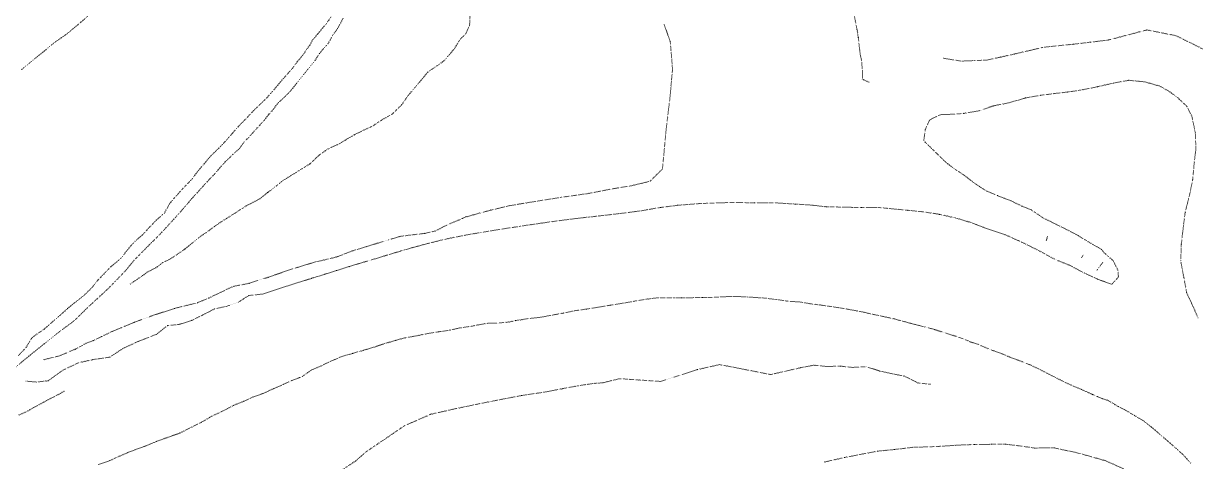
# Model space of a CAD drawing. Extents: x 682410 to 689460, y 7661803 to 7669124.
# Drawn here: x 686009.6 to 686397.4, y 7666769.3 to 7666914.1 of the extents above; entities that cross this region are included whole.
import ezdxf

# ---------------------------------------------------------------- set-up
doc = ezdxf.new("R2010")
doc.units = 0
doc.header["$MEASUREMENT"] = 0
doc.linetypes.add('DOT', pattern=[0.25, 0, -0.25])
doc.layers.add('02 TOE_Line', color=1, linetype='DOT', lineweight=20)

msp = doc.modelspace()

# ---------------------------------------------------------------- linework, layer by layer
at = {"layer": '02 TOE_Line'}
for points in [[(686283.93, 7666919.46, 3954.84), (686285.35, 7666912.2, 3958.74), (686285.4, 7666912.03, 3958.84), (686285.79, 7666909.53, 3960.33), (686285.8, 7666909.4, 3960.41), (686286.04, 7666907.24, 3961.65), (686286.15, 7666906.22, 3962.23), (686286.31, 7666904.77, 3963.07), (686286.39, 7666904.03, 3963.5), (686286.74, 7666902.66, 3964.39), (686286.94, 7666900.94, 3965.38), (686286.97, 7666900.61, 3965.57), (686287.12, 7666898.61, 3966.68), (686287.13, 7666897.6, 3967.21), (686287.17, 7666896.59, 3967.76), (686287.1, 7666895.8, 3968.13), (686287.65, 7666895.47, 3967.99), (686289.39, 7666894.68, 3967.76)], [(686115.4, 7666915.91, 4020.16), (686113.52, 7666912.45, 4019.63), (686111.89, 7666910.19, 4019.32), (686110.58, 7666907.77, 4019.18), (686107.51, 7666904.21, 4018.54), (686106.03, 7666901.87, 4018.46), (686097.74, 7666891.6, 4016.99), (686095.38, 7666889.25, 4016.63), (686093.44, 7666887.44, 4016.52), (686092.29, 7666885.79, 4016.12), (686090.75, 7666884.06, 4015.75), (686089.3, 7666882.18, 4015.41), (686086.51, 7666879.15, 4014.92), (686084.11, 7666876.47, 4014.65), (686082.85, 7666875.26, 4014.43), (686081.06, 7666872.82, 4013.95), (686078.83, 7666870.79, 4013.51), (686076.56, 7666868.6, 4013.01), (686074.86, 7666866.8, 4012.79), (686072.71, 7666864.22, 4012.41), (686071.03, 7666862.52, 4012.09), (686065.29, 7666856.24, 4010.74), (686062.43, 7666852.89, 4010.28), (686059.7, 7666849.81, 4009.71), (686057.17, 7666847.05, 4009.16), (686054.07, 7666843.73, 4008.5), (686051.16, 7666840.89, 4007.86), (686046.22, 7666835.87, 4006.81), (686043.44, 7666832.5, 4006.33), (686039.87, 7666828.79, 4005.59), (686037.56, 7666826.41, 4005.12), (686034.71, 7666823.8, 4004.68), (686031.39, 7666820.75, 4004.12), (686026.43, 7666815.9, 4003.43), (686021.04, 7666811.89, 4002.99), (686016.44, 7666808.18, 4002.77), (686012.58, 7666805.14, 4002.39), (686006.92, 7666800.44, 4002.13)], [(686007.94, 7666804.37, 4002.24), (686010.36, 7666806.88, 4002.38), (686012.32, 7666810.13, 4002.61), (686013.73, 7666811.23, 4002.86), (686016.45, 7666813.08, 4002.85), (686018.84, 7666815.21, 4003.11), (686021.74, 7666817.68, 4003.44), (686024.22, 7666819.91, 4003.64), (686026.65, 7666821.88, 4003.9), (686029.69, 7666824.3, 4004.25), (686032.35, 7666826.91, 4004.59), (686033.99, 7666829.05, 4004.93), (686038.51, 7666833.7, 4005.66), (686041.9, 7666836.56, 4006.38), (686044.55, 7666840, 4007.04), (686046.63, 7666842.27, 4007.45), (686048.77, 7666844.04, 4007.86), (686050.98, 7666846.42, 4008.32), (686053.54, 7666849.11, 4008.84), (686056.24, 7666851.48, 4009.36), (686057.96, 7666854.56, 4009.92), (686059.39, 7666856.28, 4010.35), (686062.38, 7666859.61, 4010.87), (686065.3, 7666862.62, 4011.26), (686067.19, 7666865.18, 4011.69), (686069.27, 7666867.62, 4012.21), (686071.26, 7666870.03, 4012.6), (686074.7, 7666873.39, 4013.24), (686076.71, 7666875.53, 4013.69), (686078.65, 7666877.76, 4014.12), (686080.92, 7666880.31, 4014.57), (686083.13, 7666882.55, 4014.97), (686085.69, 7666885.31, 4015.57), (686090.14, 7666889.56, 4016.3), (686093.32, 7666893.25, 4016.83), (686095.15, 7666895.49, 4017.13), (686096.87, 7666897.34, 4017.19), (686098.62, 7666899.38, 4017.46), (686100.47, 7666901.84, 4017.73), (686102.11, 7666903.82, 4017.96), (686103.21, 7666905.47, 4018.17), (686104.38, 7666907.02, 4018.35), (686105.2, 7666908.63, 4018.62), (686106.88, 7666910.61, 4018.89), (686109.84, 7666914.13, 4019.37), (686111.45, 7666916.49, 4019.74)], [(686031.32, 7666916.96, 4050.14), (686027.56, 7666913.64, 4049.78), (686023.75, 7666910.54, 4049.3), (686019.92, 7666907.89, 4048.81), (686015.98, 7666904.62, 4048.59), (686013.34, 7666902.5, 4048.27), (686008.99, 7666898.9, 4047.88)], [(686044.9, 7666827.98, 4004.44), (686049.03, 7666830.77, 4004.49), (686050.75, 7666832.07, 4004.49), (686053.44, 7666833.36, 4004.64), (686055.68, 7666835.1, 4004.63), (686057.22, 7666835.79, 4004.61), (686059.29, 7666836.99, 4004.61), (686061.37, 7666838.43, 4004.61), (686062.98, 7666839.53, 4004.62), (686065.77, 7666841.79, 4004.65), (686068.34, 7666843.88, 4004.69), (686070.06, 7666845.02, 4004.62), (686072.56, 7666846.86, 4004.91), (686075.03, 7666848.6, 4004.81), (686077.58, 7666850.15, 4004.83), (686083.34, 7666853.87, 4005.06), (686087.81, 7666856.2, 4005.11), (686090.44, 7666858.29, 4005.5), (686093.38, 7666860.52, 4006.18), (686095.32, 7666862.11, 4006.21), (686098.31, 7666863.99, 4006.44), (686101.61, 7666866.01, 4006.57), (686104.47, 7666867.79, 4006.89), (686107.3, 7666870.51, 4006.28), (686110.28, 7666872.64, 4006.56), (686113.79, 7666874.21, 4005.51), (686116.22, 7666875.67, 4005.96), (686119.1, 7666877.36, 4006.18), (686122.22, 7666878.91, 4005.89), (686125.02, 7666880.16, 4006.27), (686128.23, 7666882.32, 4006.35), (686131.57, 7666884.15, 4006.34), (686134.72, 7666887.26, 4006.27), (686136.68, 7666890.07, 4007.07), (686143.39, 7666898.06, 4006.75), (686148.72, 7666901.78, 4007.06), (686152.1, 7666905.72, 4006.28), (686154.06, 7666908.9, 4005.9), (686155.96, 7666910.75, 4005.66), (686157.2, 7666913.54, 4006.06), (686157.35, 7666916.86, 4006.98)], [(686221.55, 7666913.86, 3986.1), (686223.59, 7666908.07, 3985.46), (686224.33, 7666899.05, 3984.92), (686223.48, 7666889.56, 3984.74), (686222.3, 7666879.81, 3984.59), (686221.58, 7666872.3, 3984.4), (686221, 7666866.02, 3984.22), (686216.87, 7666861.95, 3984.38), (686210.74, 7666860.52, 3984.67), (686203.97, 7666859.38, 3985.28), (686196.41, 7666857.92, 3985.85), (686187.33, 7666856.64, 3986.51), (686177.59, 7666855.09, 3987.18), (686170.48, 7666853.92, 3987.73), (686164.1, 7666852.43, 3988.14), (686155.95, 7666850.17, 3988.7), (686149.93, 7666847.6, 3988.99), (686145.89, 7666845.55, 3988.88), (686142.31, 7666844.74, 3989.33), (686134.33, 7666843.78, 3989.91), (686130.31, 7666842.62, 3990.26), (686123.18, 7666840.38, 3990.81), (686118.69, 7666839.06, 3991.23), (686113.17, 7666836.95, 3991.78), (686105.68, 7666835.15, 3992.46), (686098.34, 7666832.93, 3993.1), (686090.51, 7666830.23, 3993.76), (686084.31, 7666828.25, 3994.27), (686078.91, 7666827.2, 3994.56), (686070.85, 7666823.34, 3995.19), (686067.13, 7666821.8, 3995.57), (686059.57, 7666819.93, 3996.3), (686053.31, 7666817.93, 3996.81), (686046.29, 7666815.37, 3997.56), (686038.53, 7666812.12, 3998.38), (686032.66, 7666809.29, 3998.83), (686030.32, 7666808.4, 3998.99), (686026.7, 7666806.44, 3999.11), (686021.51, 7666804.28, 3999.47), (686016.24, 7666802.96, 4000.11)], [(686313.87, 7666902.67, 3960.1), (686319.77, 7666901.7, 3960.14), (686324.03, 7666901.87, 3960.17), (686328.29, 7666902.03, 3960.2), (686332.91, 7666903.05, 3960.26), (686337.54, 7666904.06, 3960.31), (686342.27, 7666905.17, 3960.37), (686347, 7666906.28, 3960.43), (686351.97, 7666906.78, 3960.24), (686356.94, 7666907.28, 3960.06), (686362.76, 7666907.98, 3960.01), (686368.59, 7666908.68, 3959.97), (686374.91, 7666910.34, 3960.21), (686381.24, 7666912.01, 3960.46), (686386.07, 7666911.06, 3960.2), (686390.9, 7666910.1, 3959.93), (686395.28, 7666907.93, 3959.91), (686399.67, 7666905.76, 3959.89), (686403.98, 7666903.15, 3960), (686405.4, 7666898.44, 3960.23), (686407.02, 7666893.16, 3960.25), (686408.64, 7666887.88, 3960.26), (686410.26, 7666882.59, 3960.28)], [(686010.44, 7666795.89, 3998.64), (686013.85, 7666795.6, 3998.13), (686017.79, 7666796.02, 3997.83), (686022.74, 7666799.59, 3997.07), (686027.86, 7666801.98, 3996.63), (686032.55, 7666803.01, 3996.18), (686038.18, 7666803.83, 3995.73), (686042.57, 7666806.75, 3995.31), (686048.21, 7666809.3, 3994.87), (686053.58, 7666811.37, 3994.36), (686057.28, 7666814.25, 3994), (686061.13, 7666814.66, 3993.64), (686065.3, 7666815.98, 3993.28), (686068.86, 7666817.74, 3992.97), (686072.85, 7666819.8, 3992.66), (686076.72, 7666820.61, 3992.35), (686080.68, 7666821.99, 3992.04), (686084.13, 7666824.2, 3991.71), (686088.65, 7666824.67, 3991.38), (686092.67, 7666825.98, 3991.04), (686096.73, 7666827.28, 3990.71), (686100.8, 7666828.59, 3990.36), (686104.94, 7666829.89, 3989.98), (686109.08, 7666831.19, 3989.65), (686113.25, 7666832.49, 3989.3), (686117.45, 7666833.8, 3988.95), (686121.68, 7666835.08, 3988.58), (686125.94, 7666836.34, 3988.21), (686130.21, 7666837.65, 3987.89), (686134.49, 7666838.95, 3987.54), (686138.82, 7666840.19, 3987.18), (686143.19, 7666841.36, 3986.83), (686147.6, 7666842.45, 3986.52), (686152.03, 7666843.43, 3986.23), (686156.5, 7666844.29, 3985.93), (686160.96, 7666845.05, 3985.64), (686165.4, 7666845.78, 3985.32), (686169.86, 7666846.48, 3984.98), (686174.32, 7666847.15, 3984.63), (686178.83, 7666847.82, 3984.29), (686183.32, 7666848.47, 3983.97), (686187.88, 7666849.09, 3983.62), (686192.44, 7666849.67, 3983.28), (686197.02, 7666850.18, 3982.92), (686203.03, 7666850.85, 3981.53), (686207.54, 7666851.38, 3980.97), (686213.22, 7666852.11, 3980.62), (686220.34, 7666853.3, 3980.15), (686225.95, 7666854.03, 3979.62), (686233.49, 7666854.61, 3979.23), (686240.8, 7666854.88, 3978.65), (686245.77, 7666854.98, 3978.27), (686251.6, 7666854.81, 3977.9), (686258.26, 7666854.84, 3977.56), (686265.02, 7666854.43, 3977.07), (686270.17, 7666854.11, 3976.71), (686275.28, 7666853.52, 3976.29), (686280.77, 7666853.44, 3975.75), (686286.96, 7666853.26, 3975.36), (686292.59, 7666853.29, 3975.06), (686297.08, 7666852.87, 3974.71), (686302.19, 7666852.37, 3974.24), (686307.4, 7666851.86, 3973.89), (686312.68, 7666851.04, 3973.54), (686318, 7666849.82, 3973.17), (686323.29, 7666848.26, 3972.87), (686327.9, 7666846.49, 3972.44), (686334.29, 7666844.34, 3972.1), (686339.81, 7666841.88, 3971.69), (686345.84, 7666838.89, 3971.44), (686350.55, 7666836.28, 3971.44), (686355.58, 7666834.24, 3971.08), (686360.69, 7666831.58, 3970.86), (686364.97, 7666829.61, 3970.65), (686369.7, 7666827.92, 3970.35), (686371.84, 7666830.35, 3970.23), (686371.67, 7666832.59, 3970.27), (686370.14, 7666835.67, 3970.36), (686367.23, 7666838.24, 3970.39), (686366.13, 7666839.53, 3970.39), (686362.13, 7666841.8, 3970.39), (686358.58, 7666843.96, 3970.38), (686355.23, 7666845.76, 3970.38), (686351.09, 7666847.81, 3970.37), (686346.99, 7666849.82, 3970.37), (686343.05, 7666852.48, 3970.47), (686339.92, 7666853.76, 3970.53), (686335.9, 7666855.69, 3970.65), (686331.87, 7666857.22, 3970.73), (686327.77, 7666858.99, 3970.88), (686324.24, 7666861.32, 3971.12), (686320.7, 7666864.05, 3971.17), (686317.48, 7666866.15, 3971.26), (686314.83, 7666868.16, 3971.23), (686311.63, 7666871.29, 3971.55), (686307.43, 7666875.38, 3971.83), (686307.94, 7666879.09, 3971.88), (686309.42, 7666882.29, 3971.65), (686313.17, 7666884.08, 3971.62), (686316.96, 7666884.11, 3971.41), (686320.72, 7666884.42, 3971.27), (686326.05, 7666885.33, 3971.24), (686330.47, 7666886.9, 3971.12), (686335.61, 7666887.92, 3971.09), (686341.09, 7666889.52, 3971.05), (686346.16, 7666890.42, 3970.89), (686351.46, 7666891.06, 3970.89), (686355.13, 7666891.49, 3970.95), (686359.35, 7666892.11, 3970.76), (686364.95, 7666893.23, 3970.74), (686370.27, 7666894.46, 3970.83), (686375.25, 7666895.36, 3970.79), (686380.54, 7666894.84, 3970.73), (686385.39, 7666893.48, 3970.82), (686388.6, 7666891.72, 3970.79), (686391.59, 7666889.48, 3970.76), (686394.5, 7666886.71, 3970.72), (686396.13, 7666883.48, 3970.64), (686397.31, 7666877.82, 3970.77), (686397.46, 7666872.6, 3970.83), (686396.87, 7666867.66, 3970.69), (686396.42, 7666862.52, 3970.67), (686395.27, 7666857, 3970.56), (686393.92, 7666851.67, 3970.53), (686393.26, 7666846.47, 3970.44), (686392.64, 7666841.06, 3970.3), (686392.46, 7666835.5, 3970.25), (686393.48, 7666830.12, 3970.15), (686394.44, 7666825.07, 3970.11), (686396.32, 7666821.04, 3970.01), (686398.24, 7666816.67, 3969.82)], [(686347.99, 7666842.4, 3974.8), (686348.43, 7666843.89, 3974.93)], [(686360.32, 7666837.7, 3973.69), (686359.58, 7666836.69, 3973.72)], [(686364.7, 7666832.53, 3972.41), (686365.95, 7666834.2, 3972.37), (686366.71, 7666835.16, 3972.29)], [(686034.47, 7666768.29, 3996.49), (686038.19, 7666769.61, 3996.02), (686040.23, 7666770.58, 3995.78), (686044.04, 7666772.25, 3995.41), (686046.39, 7666773.13, 3995.19), (686050, 7666774.44, 3994.96), (686053.72, 7666776, 3994.65), (686057.47, 7666777.38, 3994.29), (686061.38, 7666778.74, 3993.98), (686064.96, 7666780.54, 3993.63), (686068.48, 7666782.3, 3993.15), (686071.99, 7666784.35, 3992.94), (686075.59, 7666786.03, 3992.52), (686079.22, 7666787.95, 3992.24), (686082.32, 7666789.18, 3991.96), (686085.64, 7666790.7, 3991.67), (686088.93, 7666791.84, 3991.41), (686092.26, 7666793.37, 3991.05), (686095.66, 7666794.87, 3990.77), (686098.81, 7666796.28, 3990.51), (686101.92, 7666797.46, 3990.32), (686104.75, 7666799.52, 3990.02), (686107.97, 7666800.88, 3989.71), (686111.41, 7666802.56, 3989.43), (686114.96, 7666804.05, 3989.07), (686118.48, 7666805.07, 3988.8), (686122.09, 7666806.1, 3988.56), (686125.67, 7666807.15, 3988.26), (686129.11, 7666808.31, 3988.02), (686132.65, 7666809.38, 3987.72), (686136.15, 7666810.27, 3987.37), (686139.71, 7666810.9, 3987.09), (686143.22, 7666811.62, 3986.75), (686146.92, 7666812.2, 3986.51), (686150.47, 7666812.71, 3986.26), (686154.1, 7666813.5, 3985.98), (686157.72, 7666814.02, 3985.75), (686160.21, 7666814.53, 3985.26), (686163.33, 7666815.07, 3985.26), (686166.71, 7666815.09, 3985.03), (686170.18, 7666815.44, 3984.68), (686172.34, 7666815.91, 3984.62), (686173.44, 7666816.06, 3984.37), (686173.43, 7666816.03, 3984.34), (686176.15, 7666816.53, 3984.28), (686180.19, 7666816.94, 3984), (686184.24, 7666817.67, 3983.68), (686188.31, 7666818.41, 3983.37), (686191.88, 7666819.15, 3983), (686195.87, 7666819.72, 3982.72), (686199.91, 7666820.37, 3982.42), (686203.93, 7666821.05, 3982.02), (686207.93, 7666821.66, 3981.64), (686211.77, 7666822.34, 3981.41), (686215.47, 7666822.95, 3980.97), (686218.92, 7666823.41, 3980.69), (686222.17, 7666823.49, 3980.29), (686225.14, 7666823.48, 3980.12), (686227.4, 7666823.45, 3980.05), (686230.5, 7666823.49, 3979.7), (686234.22, 7666823.51, 3979.29), (686237.72, 7666823.59, 3979.03), (686241.09, 7666823.8, 3978.7), (686245.02, 7666823.91, 3978.35), (686249.29, 7666823.71, 3977.96), (686254.65, 7666823.37, 3977.5), (686258.9, 7666822.86, 3977.1), (686262.52, 7666822.32, 3976.77), (686266.22, 7666822.08, 3976.42), (686270.33, 7666821.42, 3976.02), (686272.45, 7666821.17, 3975.98), (686276.16, 7666820.63, 3975.64), (686279.67, 7666820.14, 3975.26), (686283.39, 7666819.46, 3975.06), (686287.04, 7666818.81, 3974.81), (686290.35, 7666818.02, 3974.5), (686294.1, 7666817.27, 3974.14), (686297.66, 7666816.46, 3973.84), (686301.03, 7666815.57, 3973.5), (686304.36, 7666814.69, 3973.25), (686307.85, 7666813.81, 3972.95), (686311.14, 7666812.92, 3972.73), (686314.74, 7666811.77, 3972.53), (686318.34, 7666810.65, 3972.42), (686322.01, 7666809.33, 3972.22), (686322.59, 7666808.96, 3971.93), (686325.41, 7666808.07, 3972.01), (686328.81, 7666806.58, 3971.75), (686332.39, 7666805.29, 3971.75), (686335.84, 7666803.89, 3971.53), (686339.2, 7666802.62, 3971.37), (686342.63, 7666801.28, 3971.14), (686345.91, 7666799.71, 3970.84), (686349.33, 7666797.95, 3970.6), (686352.59, 7666796.28, 3970.52), (686356.17, 7666794.58, 3970.52), (686359.64, 7666793.15, 3970.49), (686363.35, 7666791.44, 3970.38), (686366.67, 7666790.08, 3970.36), (686368.3, 7666789.58, 3970), (686371.84, 7666787.47, 3969.85), (686374.05, 7666786.35, 3969.99), (686377.29, 7666784.47, 3969.88), (686380.24, 7666782.69, 3969.83), (686382.83, 7666780.65, 3969.73), (686384.12, 7666779.56, 3969.57), (686385.58, 7666778.3, 3969.69), (686388.31, 7666775.96, 3969.66), (686390.74, 7666773.81, 3969.74), (686393.34, 7666771.48, 3969.6), (686395.85, 7666768.69, 3969.56)], [(686309.77, 7666794.88, 3972.36), (686305.59, 7666795.25, 3972.27), (686301.15, 7666797.53, 3972.23), (686297.16, 7666798.29, 3972.76), (686292.88, 7666799.24, 3972.58), (686288.44, 7666800.67, 3972.81), (686283.78, 7666800.44, 3972.89), (686279.78, 7666800.88, 3972.57), (686275.68, 7666800.72, 3972.93), (686271.02, 7666801.16, 3972.95), (686266.65, 7666800.33, 3972.45), (686256.82, 7666798.07, 3971.28), (686239.91, 7666801.38, 3972.36), (686232.57, 7666799.72, 3972.67), (686226.48, 7666797.76, 3972.98), (686220.4, 7666795.79, 3973.29), (686213.65, 7666796.25, 3973.39), (686206.9, 7666796.71, 3973.49), (686201.18, 7666795.34, 3973.76), (686198.34, 7666795.15, 3973.88), (686193.18, 7666794.39, 3974.11), (686187.79, 7666793.37, 3974.18), (686182.4, 7666792.34, 3974.25), (686174.37, 7666791.14, 3974.24), (686165.07, 7666789.37, 3974.32), (686159.55, 7666788.24, 3974.51), (686154.03, 7666787.11, 3974.7), (686144.39, 7666784.96, 3975.17), (686135.73, 7666781.2, 3975.61), (686129.29, 7666776.83, 3975.84), (686122.85, 7666772.46, 3976.08), (686119.58, 7666769.55, 3976.17), (686112.84, 7666765.15, 3976.46)], [(686008.12, 7666784.7, 3997.93), (686011.16, 7666786.08, 3997.62), (686013.18, 7666787.29, 3997.52), (686016.35, 7666788.98, 3997.22), (686018.49, 7666790.13, 3996.9), (686021.12, 7666791.45, 3996.63), (686023.54, 7666792.84, 3996.2)], [(686373.59, 7666766.92, 3965.29), (686367.47, 7666769.62, 3965.02), (686362.94, 7666770.89, 3964.23), (686357.54, 7666772.37, 3963.5), (686350.59, 7666773.81, 3963), (686344.19, 7666773.79, 3962.64), (686339.23, 7666774.47, 3962.15), (686334.47, 7666775.04, 3961.5), (686329.69, 7666775.01, 3961.13), (686324.2, 7666774.95, 3960.66), (686318.83, 7666774.75, 3960.31), (686313.36, 7666774.38, 3959.91), (686308.78, 7666774.16, 3959.39), (686304.21, 7666774.06, 3958.89), (686297.79, 7666773.31, 3958.27), (686292.09, 7666772.73, 3957.66), (686285.57, 7666771.49, 3957.22), (686281.17, 7666770.63, 3956.64), (686274.47, 7666769.13, 3956.02)]]:
    msp.add_polyline3d(points, dxfattribs=at)

doc.saveas('drawing.dxf')
